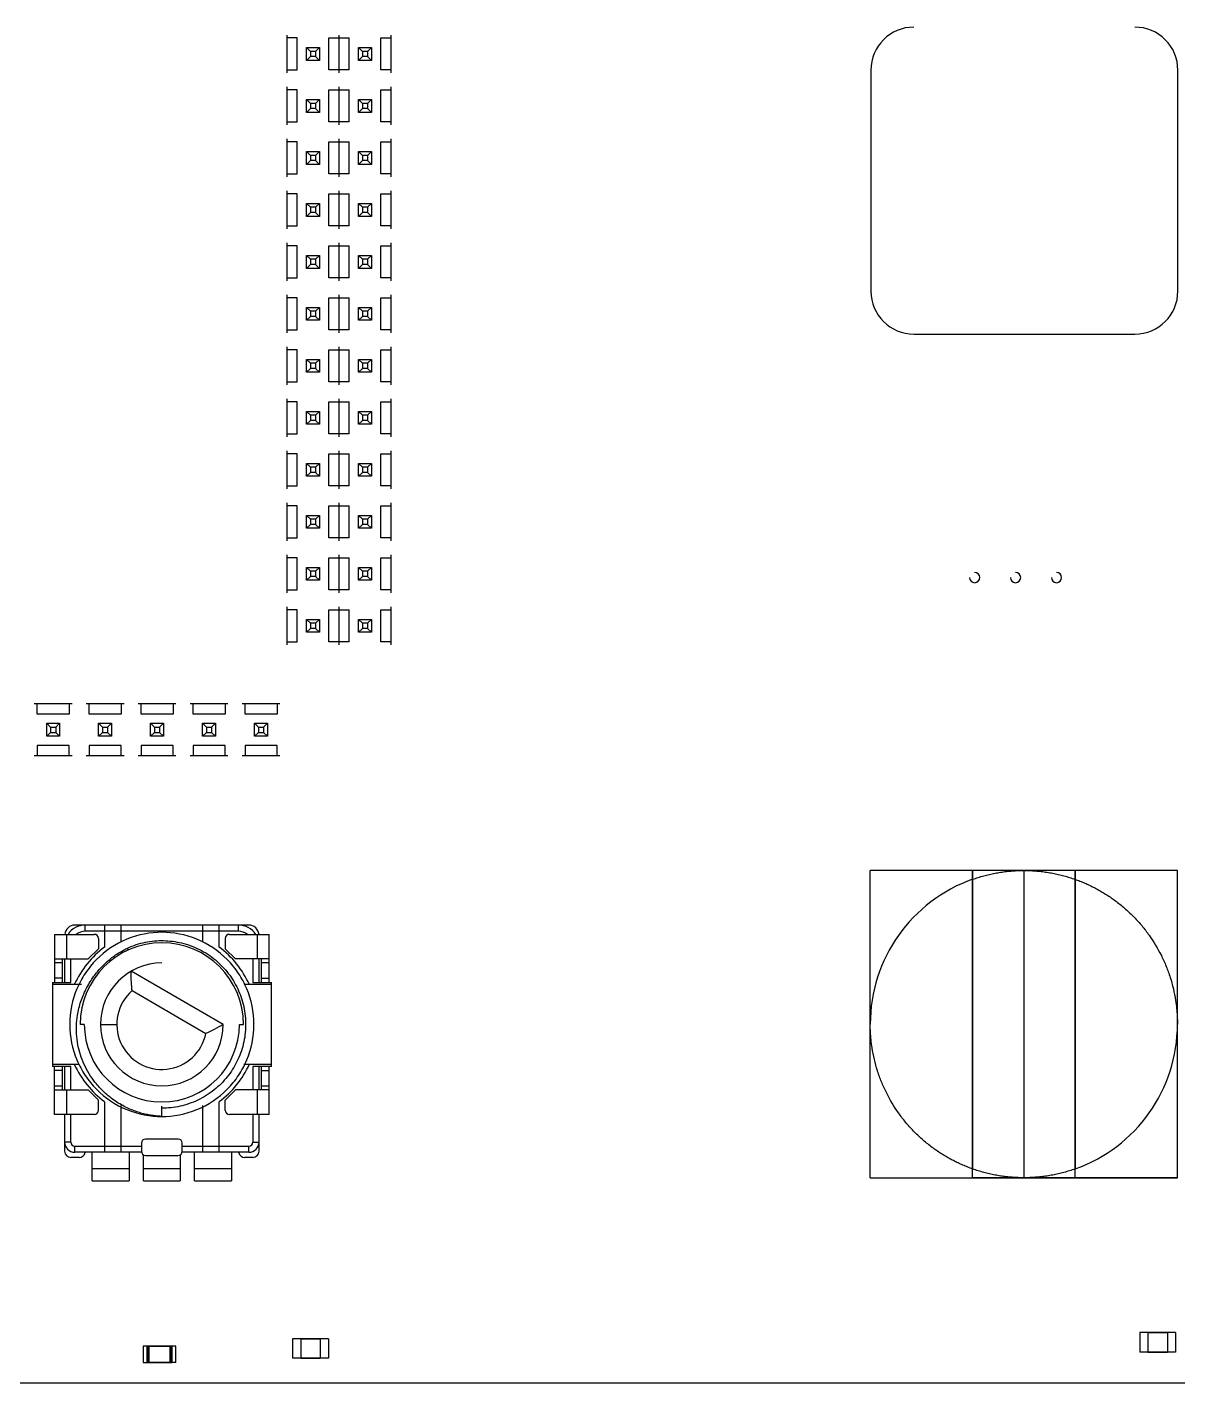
# Model space of a CAD drawing. Header units: millimetres. Extents: x -189 to 189, y -59 to 60.
# Drawn here: x -90.7 to -34.5, y -58.7 to 7.5 of the extents above; entities that cross this region are included whole.
import ezdxf

# ---------------------------------------------------------------- set-up
doc = ezdxf.new("R2010")
doc.units = ezdxf.units.MM

msp = doc.modelspace()

# ---------------------------------------------------------------- linework, layer by layer
at = {"color": 7, "linetype": 'Continuous', "lineweight": 25}
for p, q in [((-78.029, 5.268), (-78.029, 7.117)), ((-77.529, 6.974), (-78.029, 6.974)), ((-77.529, 5.411), (-77.529, 6.974)), ((-75.989, 6.974), (-74.989, 6.974)), ((-75.989, 5.411), (-75.989, 6.974)), ((-75.489, 5.268), (-75.489, 7.117)), ((-75.489, 5.268), (-75.489, 7.117)), ((-74.989, 5.411), (-74.989, 6.974)), ((-73.449, 6.974), (-72.949, 6.974)), ((-73.449, 5.411), (-73.449, 6.974)), ((-72.949, 5.268), (-72.949, 7.117)), ((-77.074, 5.877), (-77.074, 6.508)), ((-77.074, 6.507), (-76.884, 6.318)), ((-77.074, 6.507), (-76.444, 6.507)), ((-76.884, 6.068), (-77.074, 5.877)), ((-76.884, 6.318), (-76.884, 6.068)), ((-76.634, 6.318), (-76.884, 6.318)), ((-76.634, 6.068), (-76.884, 6.068)), ((-76.444, 6.507), (-76.634, 6.318)), ((-76.634, 6.318), (-76.634, 6.068)), ((-76.634, 6.068), (-76.444, 5.877)), ((-76.444, 6.508), (-76.444, 6.507)), ((-76.444, 6.507), (-76.444, 5.877)), ((-74.534, 5.877), (-74.534, 6.508)), ((-74.534, 6.507), (-74.344, 6.318)), ((-74.534, 6.507), (-73.904, 6.507)), ((-74.344, 6.068), (-74.534, 5.877)), ((-74.344, 6.318), (-74.344, 6.068)), ((-74.094, 6.318), (-74.344, 6.318)), ((-74.094, 6.068), (-74.344, 6.068)), ((-73.904, 6.507), (-74.094, 6.318)), ((-74.094, 6.318), (-74.094, 6.068)), ((-74.094, 6.068), (-73.904, 5.877)), ((-73.904, 6.508), (-73.904, 6.507)), ((-73.904, 6.507), (-73.904, 5.877)), ((-78.029, 5.411), (-77.529, 5.411)), ((-76.444, 5.877), (-77.074, 5.877)), ((-74.989, 5.411), (-75.989, 5.411)), ((-73.904, 5.877), (-74.534, 5.877)), ((-72.949, 5.411), (-73.449, 5.411)), ((-49.5, 5.402), (-49.5, -5.398)), ((-34.5, -5.398), (-34.5, 5.402)), ((-78.029, 2.728), (-78.029, 4.577)), ((-77.529, 4.434), (-78.029, 4.434)), ((-77.529, 2.871), (-77.529, 4.434)), ((-75.989, 4.434), (-74.989, 4.434)), ((-75.989, 2.871), (-75.989, 4.434)), ((-75.489, 2.728), (-75.489, 4.577)), ((-75.489, 2.728), (-75.489, 4.577)), ((-74.989, 2.871), (-74.989, 4.434)), ((-73.449, 4.434), (-72.949, 4.434)), ((-73.449, 2.871), (-73.449, 4.434)), ((-72.949, 2.728), (-72.949, 4.577)), ((-77.074, 3.337), (-77.074, 3.968)), ((-77.074, 3.967), (-76.884, 3.778)), ((-77.074, 3.967), (-76.444, 3.967)), ((-76.884, 3.528), (-77.074, 3.337)), ((-76.444, 3.337), (-77.074, 3.337)), ((-76.884, 3.778), (-76.884, 3.528)), ((-76.634, 3.778), (-76.884, 3.778)), ((-76.634, 3.528), (-76.884, 3.528)), ((-76.444, 3.967), (-76.634, 3.778)), ((-76.634, 3.778), (-76.634, 3.528)), ((-76.634, 3.528), (-76.444, 3.337)), ((-76.444, 3.968), (-76.444, 3.967)), ((-76.444, 3.967), (-76.444, 3.337)), ((-74.534, 3.337), (-74.534, 3.968)), ((-74.534, 3.967), (-74.344, 3.778)), ((-74.534, 3.967), (-73.904, 3.967)), ((-74.344, 3.528), (-74.534, 3.337)), ((-73.904, 3.337), (-74.534, 3.337)), ((-74.344, 3.778), (-74.344, 3.528)), ((-74.094, 3.778), (-74.344, 3.778)), ((-74.094, 3.528), (-74.344, 3.528)), ((-73.904, 3.967), (-74.094, 3.778)), ((-74.094, 3.778), (-74.094, 3.528)), ((-74.094, 3.528), (-73.904, 3.337)), ((-73.904, 3.968), (-73.904, 3.967)), ((-73.904, 3.967), (-73.904, 3.337)), ((-78.029, 2.871), (-77.529, 2.871)), ((-74.989, 2.871), (-75.989, 2.871)), ((-72.949, 2.871), (-73.449, 2.871)), ((-78.029, 0.188), (-78.029, 2.037)), ((-75.489, 0.188), (-75.489, 2.037)), ((-75.489, 0.188), (-75.489, 2.037)), ((-72.949, 0.188), (-72.949, 2.037)), ((-77.529, 1.894), (-78.029, 1.894)), ((-77.529, 0.331), (-77.529, 1.894)), ((-77.074, 0.797), (-77.074, 1.428)), ((-77.074, 1.427), (-76.884, 1.238)), ((-77.074, 1.427), (-76.444, 1.427)), ((-76.444, 1.427), (-76.634, 1.238)), ((-76.444, 1.428), (-76.444, 1.427)), ((-76.444, 1.427), (-76.444, 0.797)), ((-75.989, 1.894), (-74.989, 1.894)), ((-75.989, 0.331), (-75.989, 1.894)), ((-74.989, 0.331), (-74.989, 1.894)), ((-74.534, 0.797), (-74.534, 1.428)), ((-74.534, 1.427), (-74.344, 1.238)), ((-74.534, 1.427), (-73.904, 1.427)), ((-73.904, 1.427), (-74.094, 1.238)), ((-73.904, 1.428), (-73.904, 1.427)), ((-73.904, 1.427), (-73.904, 0.797)), ((-73.449, 1.894), (-72.949, 1.894)), ((-73.449, 0.331), (-73.449, 1.894)), ((-76.884, 0.988), (-77.074, 0.797)), ((-76.444, 0.797), (-77.074, 0.797)), ((-76.884, 1.238), (-76.884, 0.988)), ((-76.634, 1.238), (-76.884, 1.238)), ((-76.634, 0.988), (-76.884, 0.988)), ((-76.634, 1.238), (-76.634, 0.988)), ((-76.634, 0.988), (-76.444, 0.797)), ((-74.344, 0.988), (-74.534, 0.797)), ((-73.904, 0.797), (-74.534, 0.797)), ((-74.344, 1.238), (-74.344, 0.988)), ((-74.094, 1.238), (-74.344, 1.238)), ((-74.094, 0.988), (-74.344, 0.988)), ((-74.094, 1.238), (-74.094, 0.988)), ((-74.094, 0.988), (-73.904, 0.797)), ((-78.029, 0.331), (-77.529, 0.331)), ((-74.989, 0.331), (-75.989, 0.331)), ((-72.949, 0.331), (-73.449, 0.331)), ((-78.029, -2.352), (-78.029, -0.503)), ((-77.529, -0.646), (-78.029, -0.646)), ((-77.529, -2.209), (-77.529, -0.646)), ((-75.989, -0.646), (-74.989, -0.646)), ((-75.989, -2.209), (-75.989, -0.646)), ((-75.489, -2.352), (-75.489, -0.503)), ((-75.489, -2.352), (-75.489, -0.503)), ((-74.989, -2.209), (-74.989, -0.646)), ((-73.449, -0.646), (-72.949, -0.646)), ((-73.449, -2.209), (-73.449, -0.646)), ((-72.949, -2.352), (-72.949, -0.503)), ((-77.074, -1.743), (-77.074, -1.112)), ((-77.074, -1.113), (-76.884, -1.302)), ((-77.074, -1.113), (-76.444, -1.113)), ((-76.884, -1.302), (-76.884, -1.552)), ((-76.634, -1.302), (-76.884, -1.302)), ((-76.444, -1.113), (-76.634, -1.302)), ((-76.634, -1.302), (-76.634, -1.552)), ((-76.444, -1.112), (-76.444, -1.113)), ((-76.444, -1.113), (-76.444, -1.743)), ((-74.534, -1.743), (-74.534, -1.112)), ((-74.534, -1.113), (-74.344, -1.302)), ((-74.534, -1.113), (-73.904, -1.113)), ((-74.344, -1.302), (-74.344, -1.552)), ((-74.094, -1.302), (-74.344, -1.302)), ((-73.904, -1.113), (-74.094, -1.302)), ((-74.094, -1.302), (-74.094, -1.552)), ((-73.904, -1.112), (-73.904, -1.113)), ((-73.904, -1.113), (-73.904, -1.743)), ((-76.884, -1.552), (-77.074, -1.743)), ((-76.444, -1.743), (-77.074, -1.743)), ((-76.634, -1.552), (-76.884, -1.552)), ((-76.634, -1.552), (-76.444, -1.743)), ((-74.344, -1.552), (-74.534, -1.743)), ((-73.904, -1.743), (-74.534, -1.743)), ((-74.094, -1.552), (-74.344, -1.552)), ((-74.094, -1.552), (-73.904, -1.743)), ((-78.029, -2.209), (-77.529, -2.209)), ((-74.989, -2.209), (-75.989, -2.209)), ((-72.949, -2.209), (-73.449, -2.209)), ((-78.029, -4.892), (-78.029, -3.043)), ((-77.529, -3.186), (-78.029, -3.186)), ((-77.529, -4.749), (-77.529, -3.186)), ((-75.989, -3.186), (-74.989, -3.186)), ((-75.989, -4.749), (-75.989, -3.186)), ((-75.489, -4.892), (-75.489, -3.043)), ((-75.489, -4.892), (-75.489, -3.043)), ((-74.989, -4.749), (-74.989, -3.186)), ((-73.449, -3.186), (-72.949, -3.186)), ((-73.449, -4.749), (-73.449, -3.186)), ((-72.949, -4.892), (-72.949, -3.043)), ((-77.074, -4.283), (-77.074, -3.652)), ((-77.074, -3.653), (-76.884, -3.842)), ((-77.074, -3.653), (-76.444, -3.653)), ((-76.884, -3.842), (-76.884, -4.092)), ((-76.634, -3.842), (-76.884, -3.842)), ((-76.444, -3.653), (-76.634, -3.842)), ((-76.634, -3.842), (-76.634, -4.092)), ((-76.444, -3.652), (-76.444, -3.653)), ((-76.444, -3.653), (-76.444, -4.283)), ((-74.534, -4.283), (-74.534, -3.652)), ((-74.534, -3.653), (-74.344, -3.842)), ((-74.534, -3.653), (-73.904, -3.653)), ((-74.344, -3.842), (-74.344, -4.092)), ((-74.094, -3.842), (-74.344, -3.842)), ((-73.904, -3.653), (-74.094, -3.842)), ((-74.094, -3.842), (-74.094, -4.092)), ((-73.904, -3.652), (-73.904, -3.653)), ((-73.904, -3.653), (-73.904, -4.283)), ((-76.884, -4.092), (-77.074, -4.283)), ((-76.444, -4.283), (-77.074, -4.283)), ((-76.634, -4.092), (-76.884, -4.092)), ((-76.634, -4.092), (-76.444, -4.283)), ((-74.344, -4.092), (-74.534, -4.283)), ((-73.904, -4.283), (-74.534, -4.283)), ((-74.094, -4.092), (-74.344, -4.092)), ((-74.094, -4.092), (-73.904, -4.283)), ((-78.029, -4.749), (-77.529, -4.749)), ((-74.989, -4.749), (-75.989, -4.749)), ((-72.949, -4.749), (-73.449, -4.749)), ((-78.029, -7.432), (-78.029, -5.583)), ((-77.529, -5.726), (-78.029, -5.726)), ((-77.529, -7.289), (-77.529, -5.726)), ((-75.989, -5.726), (-74.989, -5.726)), ((-75.989, -7.289), (-75.989, -5.726)), ((-75.489, -7.432), (-75.489, -5.583)), ((-75.489, -7.432), (-75.489, -5.583)), ((-74.989, -7.289), (-74.989, -5.726)), ((-73.449, -5.726), (-72.949, -5.726)), ((-73.449, -7.289), (-73.449, -5.726)), ((-72.949, -7.432), (-72.949, -5.583)), ((-77.074, -6.823), (-77.074, -6.192)), ((-77.074, -6.193), (-76.884, -6.382)), ((-77.074, -6.193), (-76.444, -6.193)), ((-76.884, -6.382), (-76.884, -6.632)), ((-76.634, -6.382), (-76.884, -6.382)), ((-76.444, -6.193), (-76.634, -6.382)), ((-76.634, -6.382), (-76.634, -6.632)), ((-76.444, -6.192), (-76.444, -6.193)), ((-76.444, -6.193), (-76.444, -6.823)), ((-74.534, -6.823), (-74.534, -6.192)), ((-74.534, -6.193), (-74.344, -6.382)), ((-74.534, -6.193), (-73.904, -6.193)), ((-74.344, -6.382), (-74.344, -6.632)), ((-74.094, -6.382), (-74.344, -6.382)), ((-73.904, -6.193), (-74.094, -6.382)), ((-74.094, -6.382), (-74.094, -6.632)), ((-73.904, -6.192), (-73.904, -6.193)), ((-73.904, -6.193), (-73.904, -6.823)), ((-76.884, -6.632), (-77.074, -6.823)), ((-76.444, -6.823), (-77.074, -6.823)), ((-76.634, -6.632), (-76.884, -6.632)), ((-76.634, -6.632), (-76.444, -6.823)), ((-74.344, -6.632), (-74.534, -6.823)), ((-73.904, -6.823), (-74.534, -6.823)), ((-74.094, -6.632), (-74.344, -6.632)), ((-74.094, -6.632), (-73.904, -6.823)), ((-78.029, -7.289), (-77.529, -7.289)), ((-74.989, -7.289), (-75.989, -7.289)), ((-72.949, -7.289), (-73.449, -7.289)), ((-47.4, -7.498), (-36.6, -7.498)), ((-78.029, -9.972), (-78.029, -8.123)), ((-77.529, -8.266), (-78.029, -8.266)), ((-77.529, -9.829), (-77.529, -8.266)), ((-75.989, -8.266), (-74.989, -8.266)), ((-75.989, -9.829), (-75.989, -8.266)), ((-75.489, -9.972), (-75.489, -8.123)), ((-75.489, -9.972), (-75.489, -8.123)), ((-74.989, -9.829), (-74.989, -8.266)), ((-73.449, -8.266), (-72.949, -8.266)), ((-73.449, -9.829), (-73.449, -8.266)), ((-72.949, -9.972), (-72.949, -8.123)), ((-77.074, -9.363), (-77.074, -8.732)), ((-77.074, -8.733), (-76.884, -8.922)), ((-77.074, -8.733), (-76.444, -8.733)), ((-76.884, -9.172), (-77.074, -9.363)), ((-76.884, -8.922), (-76.884, -9.172)), ((-76.634, -8.922), (-76.884, -8.922)), ((-76.634, -9.172), (-76.884, -9.172)), ((-76.444, -8.733), (-76.634, -8.922)), ((-76.634, -8.922), (-76.634, -9.172)), ((-76.634, -9.172), (-76.444, -9.363)), ((-76.444, -8.732), (-76.444, -8.733)), ((-76.444, -8.733), (-76.444, -9.363)), ((-74.534, -9.363), (-74.534, -8.732)), ((-74.534, -8.733), (-74.344, -8.922)), ((-74.534, -8.733), (-73.904, -8.733)), ((-74.344, -9.172), (-74.534, -9.363)), ((-74.344, -8.922), (-74.344, -9.172)), ((-74.094, -8.922), (-74.344, -8.922)), ((-74.094, -9.172), (-74.344, -9.172)), ((-73.904, -8.733), (-74.094, -8.922)), ((-74.094, -8.922), (-74.094, -9.172)), ((-74.094, -9.172), (-73.904, -9.363)), ((-73.904, -8.732), (-73.904, -8.733)), ((-73.904, -8.733), (-73.904, -9.363)), ((-78.029, -9.829), (-77.529, -9.829)), ((-76.444, -9.363), (-77.074, -9.363)), ((-74.989, -9.829), (-75.989, -9.829)), ((-73.904, -9.363), (-74.534, -9.363)), ((-72.949, -9.829), (-73.449, -9.829)), ((-78.029, -12.512), (-78.029, -10.663)), ((-77.529, -10.806), (-78.029, -10.806)), ((-77.529, -12.369), (-77.529, -10.806)), ((-75.989, -10.806), (-74.989, -10.806)), ((-75.989, -12.369), (-75.989, -10.806)), ((-75.489, -12.512), (-75.489, -10.663)), ((-75.489, -12.512), (-75.489, -10.663)), ((-74.989, -12.369), (-74.989, -10.806)), ((-73.449, -10.806), (-72.949, -10.806)), ((-73.449, -12.369), (-73.449, -10.806)), ((-72.949, -12.512), (-72.949, -10.663)), ((-77.074, -11.903), (-77.074, -11.272)), ((-77.074, -11.273), (-76.884, -11.462)), ((-77.074, -11.273), (-76.444, -11.273)), ((-76.884, -11.712), (-77.074, -11.903)), ((-76.444, -11.903), (-77.074, -11.903)), ((-76.884, -11.462), (-76.884, -11.712)), ((-76.634, -11.462), (-76.884, -11.462)), ((-76.634, -11.712), (-76.884, -11.712)), ((-76.444, -11.273), (-76.634, -11.462)), ((-76.634, -11.462), (-76.634, -11.712)), ((-76.634, -11.712), (-76.444, -11.903)), ((-76.444, -11.272), (-76.444, -11.273)), ((-76.444, -11.273), (-76.444, -11.903)), ((-74.534, -11.903), (-74.534, -11.272)), ((-74.534, -11.273), (-74.344, -11.462)), ((-74.534, -11.273), (-73.904, -11.273)), ((-74.344, -11.712), (-74.534, -11.903)), ((-73.904, -11.903), (-74.534, -11.903)), ((-74.344, -11.462), (-74.344, -11.712)), ((-74.094, -11.462), (-74.344, -11.462)), ((-74.094, -11.712), (-74.344, -11.712)), ((-73.904, -11.273), (-74.094, -11.462)), ((-74.094, -11.462), (-74.094, -11.712)), ((-74.094, -11.712), (-73.904, -11.903)), ((-73.904, -11.272), (-73.904, -11.273)), ((-73.904, -11.273), (-73.904, -11.903)), ((-78.029, -12.369), (-77.529, -12.369)), ((-74.989, -12.369), (-75.989, -12.369)), ((-72.949, -12.369), (-73.449, -12.369)), ((-78.029, -15.052), (-78.029, -13.203)), ((-75.489, -15.052), (-75.489, -13.203)), ((-75.489, -15.052), (-75.489, -13.203)), ((-72.949, -15.052), (-72.949, -13.203)), ((-77.529, -13.346), (-78.029, -13.346)), ((-77.529, -14.909), (-77.529, -13.346)), ((-77.074, -14.443), (-77.074, -13.812)), ((-77.074, -13.813), (-76.884, -14.002)), ((-77.074, -13.813), (-76.444, -13.813)), ((-76.444, -13.813), (-76.634, -14.002)), ((-76.444, -13.812), (-76.444, -13.813)), ((-76.444, -13.813), (-76.444, -14.443)), ((-75.989, -13.346), (-74.989, -13.346)), ((-75.989, -14.909), (-75.989, -13.346)), ((-74.989, -14.909), (-74.989, -13.346)), ((-74.534, -14.443), (-74.534, -13.812)), ((-74.534, -13.813), (-74.344, -14.002)), ((-74.534, -13.813), (-73.904, -13.813)), ((-73.904, -13.813), (-74.094, -14.002)), ((-73.904, -13.812), (-73.904, -13.813)), ((-73.904, -13.813), (-73.904, -14.443)), ((-73.449, -13.346), (-72.949, -13.346)), ((-73.449, -14.909), (-73.449, -13.346)), ((-76.884, -14.252), (-77.074, -14.443)), ((-76.444, -14.443), (-77.074, -14.443)), ((-76.884, -14.002), (-76.884, -14.252)), ((-76.634, -14.002), (-76.884, -14.002)), ((-76.634, -14.252), (-76.884, -14.252)), ((-76.634, -14.002), (-76.634, -14.252)), ((-76.634, -14.252), (-76.444, -14.443)), ((-74.344, -14.252), (-74.534, -14.443)), ((-73.904, -14.443), (-74.534, -14.443)), ((-74.344, -14.002), (-74.344, -14.252)), ((-74.094, -14.002), (-74.344, -14.002)), ((-74.094, -14.252), (-74.344, -14.252)), ((-74.094, -14.002), (-74.094, -14.252)), ((-74.094, -14.252), (-73.904, -14.443)), ((-78.029, -14.909), (-77.529, -14.909)), ((-74.989, -14.909), (-75.989, -14.909)), ((-72.949, -14.909), (-73.449, -14.909)), ((-78.029, -17.592), (-78.029, -15.743)), ((-77.529, -15.886), (-78.029, -15.886)), ((-77.529, -17.449), (-77.529, -15.886)), ((-75.989, -15.886), (-74.989, -15.886)), ((-75.989, -17.449), (-75.989, -15.886)), ((-75.489, -17.592), (-75.489, -15.743)), ((-75.489, -17.592), (-75.489, -15.743)), ((-74.989, -17.449), (-74.989, -15.886)), ((-73.449, -15.886), (-72.949, -15.886)), ((-73.449, -17.449), (-73.449, -15.886)), ((-72.949, -17.592), (-72.949, -15.743)), ((-77.074, -16.983), (-77.074, -16.352)), ((-77.074, -16.353), (-76.884, -16.542)), ((-77.074, -16.353), (-76.444, -16.353)), ((-76.884, -16.542), (-76.884, -16.792)), ((-76.634, -16.542), (-76.884, -16.542)), ((-76.444, -16.353), (-76.634, -16.542)), ((-76.634, -16.542), (-76.634, -16.792)), ((-76.444, -16.352), (-76.444, -16.353)), ((-76.444, -16.353), (-76.444, -16.983)), ((-74.534, -16.983), (-74.534, -16.352)), ((-74.534, -16.353), (-74.344, -16.542)), ((-74.534, -16.353), (-73.904, -16.353)), ((-74.344, -16.542), (-74.344, -16.792)), ((-74.094, -16.542), (-74.344, -16.542)), ((-73.904, -16.353), (-74.094, -16.542)), ((-74.094, -16.542), (-74.094, -16.792)), ((-73.904, -16.352), (-73.904, -16.353)), ((-73.904, -16.353), (-73.904, -16.983)), ((-76.884, -16.792), (-77.074, -16.983)), ((-76.444, -16.983), (-77.074, -16.983)), ((-76.634, -16.792), (-76.884, -16.792)), ((-76.634, -16.792), (-76.444, -16.983)), ((-74.344, -16.792), (-74.534, -16.983)), ((-73.904, -16.983), (-74.534, -16.983)), ((-74.094, -16.792), (-74.344, -16.792)), ((-74.094, -16.792), (-73.904, -16.983)), ((-78.029, -17.449), (-77.529, -17.449)), ((-74.989, -17.449), (-75.989, -17.449)), ((-72.949, -17.449), (-73.449, -17.449)), ((-78.029, -20.132), (-78.029, -18.283)), ((-77.529, -18.426), (-78.029, -18.426)), ((-77.529, -19.989), (-77.529, -18.426)), ((-75.989, -18.426), (-74.989, -18.426)), ((-75.989, -19.989), (-75.989, -18.426)), ((-75.489, -20.132), (-75.489, -18.283)), ((-75.489, -20.132), (-75.489, -18.283)), ((-74.989, -19.989), (-74.989, -18.426)), ((-73.449, -18.426), (-72.949, -18.426)), ((-73.449, -19.989), (-73.449, -18.426)), ((-72.949, -20.132), (-72.949, -18.283)), ((-77.074, -19.523), (-77.074, -18.892)), ((-77.074, -18.893), (-76.884, -19.082)), ((-77.074, -18.893), (-76.444, -18.893)), ((-76.884, -19.082), (-76.884, -19.332)), ((-76.634, -19.082), (-76.884, -19.082)), ((-76.444, -18.893), (-76.634, -19.082)), ((-76.634, -19.082), (-76.634, -19.332)), ((-76.444, -18.892), (-76.444, -18.893)), ((-76.444, -18.893), (-76.444, -19.523)), ((-74.534, -19.523), (-74.534, -18.892)), ((-74.534, -18.893), (-74.344, -19.082)), ((-74.534, -18.893), (-73.904, -18.893)), ((-74.344, -19.082), (-74.344, -19.332)), ((-74.094, -19.082), (-74.344, -19.082)), ((-73.904, -18.893), (-74.094, -19.082)), ((-74.094, -19.082), (-74.094, -19.332)), ((-73.904, -18.892), (-73.904, -18.893)), ((-73.904, -18.893), (-73.904, -19.523)), ((-44.43, -19.142), (-44.43, -19.142)), ((-42.43, -19.142), (-42.43, -19.142)), ((-40.43, -19.142), (-40.43, -19.142)), ((-76.884, -19.332), (-77.074, -19.523)), ((-76.444, -19.523), (-77.074, -19.523)), ((-76.634, -19.332), (-76.884, -19.332)), ((-76.634, -19.332), (-76.444, -19.523)), ((-74.344, -19.332), (-74.534, -19.523)), ((-73.904, -19.523), (-74.534, -19.523)), ((-74.094, -19.332), (-74.344, -19.332)), ((-74.094, -19.332), (-73.904, -19.523)), ((-44.68, -19.392), (-44.68, -19.392)), ((-44.18, -19.392), (-44.18, -19.392)), ((-42.68, -19.392), (-42.68, -19.392)), ((-42.18, -19.392), (-42.18, -19.392)), ((-40.68, -19.392), (-40.68, -19.392)), ((-40.18, -19.392), (-40.18, -19.392)), ((-78.029, -19.989), (-77.529, -19.989)), ((-74.989, -19.989), (-75.989, -19.989)), ((-72.949, -19.989), (-73.449, -19.989)), ((-78.029, -22.672), (-78.029, -20.823)), ((-77.529, -20.966), (-78.029, -20.966)), ((-77.529, -22.529), (-77.529, -20.966)), ((-75.989, -20.966), (-74.989, -20.966)), ((-75.989, -22.529), (-75.989, -20.966)), ((-75.489, -22.672), (-75.489, -20.823)), ((-75.489, -22.672), (-75.489, -20.823)), ((-74.989, -22.529), (-74.989, -20.966)), ((-73.449, -20.966), (-72.949, -20.966)), ((-73.449, -22.529), (-73.449, -20.966)), ((-72.949, -22.672), (-72.949, -20.823)), ((-77.074, -22.063), (-77.074, -21.432)), ((-77.074, -21.433), (-76.884, -21.622)), ((-77.074, -21.433), (-76.444, -21.433)), ((-76.884, -21.622), (-76.884, -21.872)), ((-76.634, -21.622), (-76.884, -21.622)), ((-76.444, -21.433), (-76.634, -21.622)), ((-76.634, -21.622), (-76.634, -21.872)), ((-76.444, -21.432), (-76.444, -21.433)), ((-76.444, -21.433), (-76.444, -22.063)), ((-74.534, -22.063), (-74.534, -21.432)), ((-74.534, -21.433), (-74.344, -21.622)), ((-74.534, -21.433), (-73.904, -21.433)), ((-74.344, -21.622), (-74.344, -21.872)), ((-74.094, -21.622), (-74.344, -21.622)), ((-73.904, -21.433), (-74.094, -21.622)), ((-74.094, -21.622), (-74.094, -21.872)), ((-73.904, -21.432), (-73.904, -21.433)), ((-73.904, -21.433), (-73.904, -22.063)), ((-76.884, -21.872), (-77.074, -22.063)), ((-76.444, -22.063), (-77.074, -22.063)), ((-76.634, -21.872), (-76.884, -21.872)), ((-76.634, -21.872), (-76.444, -22.063)), ((-74.344, -21.872), (-74.534, -22.063)), ((-73.904, -22.063), (-74.534, -22.063)), ((-74.094, -21.872), (-74.344, -21.872)), ((-74.094, -21.872), (-73.904, -22.063)), ((-78.029, -22.529), (-77.529, -22.529)), ((-74.989, -22.529), (-75.989, -22.529)), ((-72.949, -22.529), (-73.449, -22.529)), ((-88.535, -25.557), (-90.384, -25.557)), ((-90.241, -26.057), (-90.241, -25.557)), ((-88.678, -25.557), (-88.678, -26.057)), ((-85.995, -25.557), (-87.844, -25.557)), ((-87.701, -26.057), (-87.701, -25.557)), ((-86.138, -25.557), (-86.138, -26.057)), ((-83.455, -25.557), (-85.304, -25.557)), ((-85.161, -26.057), (-85.161, -25.557)), ((-83.598, -25.557), (-83.598, -26.057)), ((-80.915, -25.557), (-82.764, -25.557)), ((-82.621, -26.057), (-82.621, -25.557)), ((-81.058, -25.557), (-81.058, -26.057)), ((-78.375, -25.557), (-80.224, -25.557)), ((-80.081, -26.057), (-80.081, -25.557)), ((-78.518, -25.557), (-78.518, -26.057)), ((-88.678, -26.057), (-90.241, -26.057)), ((-86.138, -26.057), (-87.701, -26.057)), ((-83.598, -26.057), (-85.161, -26.057)), ((-81.058, -26.057), (-82.621, -26.057)), ((-78.518, -26.057), (-80.081, -26.057)), ((-89.774, -26.512), (-89.584, -26.702)), ((-89.774, -26.512), (-89.144, -26.512)), ((-89.774, -27.142), (-89.774, -26.512)), ((-89.774, -26.512), (-89.774, -26.512)), ((-89.774, -27.142), (-89.584, -26.952)), ((-89.144, -27.142), (-89.774, -27.142)), ((-89.584, -26.702), (-89.584, -26.952)), ((-89.584, -26.702), (-89.334, -26.702)), ((-89.584, -26.952), (-89.334, -26.952)), ((-89.334, -26.702), (-89.144, -26.512)), ((-89.334, -26.702), (-89.334, -26.952)), ((-89.334, -26.952), (-89.144, -27.142)), ((-89.144, -26.512), (-89.144, -27.142)), ((-87.234, -26.512), (-87.044, -26.702)), ((-87.234, -26.512), (-86.604, -26.512)), ((-87.234, -27.142), (-87.234, -26.512)), ((-87.234, -26.512), (-87.234, -26.512)), ((-87.234, -27.142), (-87.044, -26.952)), ((-86.604, -27.142), (-87.234, -27.142)), ((-87.044, -26.702), (-87.044, -26.952)), ((-87.044, -26.702), (-86.794, -26.702)), ((-87.044, -26.952), (-86.794, -26.952)), ((-86.794, -26.702), (-86.604, -26.512)), ((-86.794, -26.702), (-86.794, -26.952)), ((-86.794, -26.952), (-86.604, -27.142)), ((-86.604, -26.512), (-86.604, -27.142)), ((-84.694, -26.512), (-84.504, -26.702)), ((-84.694, -26.512), (-84.064, -26.512)), ((-84.694, -27.142), (-84.694, -26.512)), ((-84.694, -26.512), (-84.694, -26.512)), ((-84.694, -27.142), (-84.504, -26.952)), ((-84.064, -27.142), (-84.694, -27.142)), ((-84.504, -26.702), (-84.504, -26.952)), ((-84.504, -26.702), (-84.254, -26.702)), ((-84.504, -26.952), (-84.254, -26.952)), ((-84.254, -26.702), (-84.064, -26.512)), ((-84.254, -26.702), (-84.254, -26.952)), ((-84.254, -26.952), (-84.064, -27.142)), ((-84.064, -26.512), (-84.064, -27.142)), ((-82.154, -26.512), (-81.964, -26.702)), ((-82.154, -26.512), (-81.524, -26.512)), ((-82.154, -27.142), (-82.154, -26.512)), ((-82.154, -26.512), (-82.154, -26.512)), ((-82.154, -27.142), (-81.964, -26.952)), ((-81.524, -27.142), (-82.154, -27.142)), ((-81.964, -26.702), (-81.964, -26.952)), ((-81.964, -26.702), (-81.714, -26.702)), ((-81.964, -26.952), (-81.714, -26.952)), ((-81.714, -26.702), (-81.524, -26.512)), ((-81.714, -26.702), (-81.714, -26.952)), ((-81.714, -26.952), (-81.524, -27.142)), ((-81.524, -26.512), (-81.524, -27.142)), ((-79.614, -26.512), (-79.424, -26.702)), ((-79.614, -26.512), (-78.984, -26.512)), ((-79.614, -27.142), (-79.614, -26.512)), ((-79.614, -26.512), (-79.614, -26.512)), ((-79.614, -27.142), (-79.424, -26.952)), ((-78.984, -27.142), (-79.614, -27.142)), ((-79.424, -26.702), (-79.424, -26.952)), ((-79.424, -26.702), (-79.174, -26.702)), ((-79.424, -26.952), (-79.174, -26.952)), ((-79.174, -26.702), (-78.984, -26.512)), ((-79.174, -26.702), (-79.174, -26.952)), ((-79.174, -26.952), (-78.984, -27.142)), ((-78.984, -26.512), (-78.984, -27.142)), ((-88.678, -27.597), (-90.241, -27.597)), ((-90.241, -27.597), (-90.241, -28.097)), ((-88.678, -28.097), (-88.678, -27.597)), ((-86.138, -27.597), (-87.701, -27.597)), ((-87.701, -27.597), (-87.701, -28.097)), ((-86.138, -28.097), (-86.138, -27.597)), ((-83.598, -27.597), (-85.161, -27.597)), ((-85.161, -27.597), (-85.161, -28.097)), ((-83.598, -28.097), (-83.598, -27.597)), ((-81.058, -27.597), (-82.621, -27.597)), ((-82.621, -27.597), (-82.621, -28.097)), ((-81.058, -28.097), (-81.058, -27.597)), ((-78.518, -27.597), (-80.081, -27.597)), ((-80.081, -27.597), (-80.081, -28.097)), ((-78.518, -28.097), (-78.518, -27.597)), ((-88.535, -28.097), (-90.384, -28.097)), ((-85.995, -28.097), (-87.844, -28.097)), ((-83.455, -28.097), (-85.304, -28.097)), ((-80.915, -28.097), (-82.764, -28.097)), ((-78.375, -28.097), (-80.224, -28.097)), ((-43.278, -33.702), (-49.533, -33.702)), ((-49.533, -48.713), (-49.533, -33.702)), ((-44.529, -34.131), (-44.529, -33.702)), ((-34.521, -33.702), (-40.776, -33.702)), ((-39.525, -33.702), (-39.525, -34.131)), ((-34.521, -48.713), (-34.521, -33.702)), ((-79.896, -36.371), (-88.396, -36.371)), ((-87.896, -36.671), (-87.896, -36.371)), ((-86.946, -36.371), (-86.946, -37.447)), ((-86.146, -36.371), (-86.146, -37.19)), ((-82.146, -37.19), (-82.146, -36.371)), ((-81.346, -37.447), (-81.346, -36.371)), ((-80.396, -36.671), (-80.396, -36.371)), ((-89.396, -36.821), (-87.446, -36.821)), ((-89.396, -36.821), (-89.396, -39.171)), ((-88.796, -38.021), (-88.796, -36.821)), ((-80.396, -36.671), (-87.896, -36.671)), ((-87.246, -37.021), (-87.246, -37.521)), ((-81.046, -37.021), (-81.046, -37.521)), ((-80.846, -36.821), (-78.896, -36.821)), ((-79.496, -36.821), (-79.496, -38.021)), ((-78.896, -39.171), (-78.896, -36.821)), ((-87.246, -37.521), (-87.746, -38.021)), ((-85.785, -37.584), (-85.828, -37.489)), ((-80.546, -38.021), (-81.046, -37.521)), ((-89.396, -38.021), (-87.746, -38.021)), ((-88.996, -38.221), (-89.396, -38.221)), ((-88.996, -39.166), (-88.996, -38.021)), ((-88.896, -38.021), (-88.896, -39.171)), ((-88.596, -39.171), (-88.596, -38.021)), ((-78.896, -38.021), (-80.546, -38.021)), ((-79.696, -38.021), (-79.696, -39.171)), ((-79.396, -39.171), (-79.396, -38.021)), ((-79.296, -38.021), (-79.296, -39.166)), ((-78.896, -38.221), (-79.296, -38.221)), ((-88.996, -38.966), (-89.396, -38.966)), ((-81.146, -41.221), (-85.646, -38.623)), ((-79.296, -38.966), (-78.896, -38.966)), ((-89.496, -39.171), (-89.496, -43.271)), ((-89.496, -39.171), (-88.596, -39.171)), ((-88.073, -39.271), (-89.496, -39.271)), ((-89.396, -39.166), (-88.996, -39.166)), ((-85.602, -39.572), (-81.989, -41.658)), ((-78.796, -39.271), (-80.111, -39.271)), ((-79.696, -39.171), (-78.796, -39.171)), ((-79.296, -39.166), (-78.896, -39.166)), ((-78.796, -43.271), (-78.796, -39.171)), ((-87.936, -41.221), (-88.136, -41.221)), ((-87.146, -41.221), (-86.346, -41.221)), ((-80.356, -41.221), (-80.156, -41.221)), ((-89.496, -43.171), (-88.195, -43.171)), ((-88.596, -43.271), (-89.496, -43.271)), ((-89.396, -45.621), (-89.396, -43.271)), ((-88.996, -43.276), (-89.396, -43.276)), ((-88.996, -43.476), (-89.396, -43.476)), ((-88.996, -44.421), (-88.996, -43.276)), ((-88.896, -43.271), (-88.896, -44.421)), ((-88.596, -44.421), (-88.596, -43.271)), ((-80.136, -43.171), (-78.796, -43.171)), ((-78.796, -43.271), (-79.696, -43.271)), ((-79.696, -43.271), (-79.696, -44.421)), ((-79.396, -44.421), (-79.396, -43.271)), ((-78.896, -43.276), (-79.296, -43.276)), ((-79.296, -43.276), (-79.296, -44.421)), ((-79.296, -43.476), (-78.896, -43.476)), ((-78.896, -45.621), (-78.896, -43.271)), ((-89.396, -44.221), (-88.996, -44.221)), ((-79.296, -44.221), (-78.896, -44.221)), ((-89.396, -44.421), (-87.746, -44.421)), ((-88.796, -45.621), (-88.796, -44.421)), ((-87.746, -44.421), (-87.246, -44.921)), ((-87.246, -45.421), (-87.246, -44.921)), ((-86.946, -44.996), (-86.946, -47.471)), ((-81.346, -47.471), (-81.346, -44.996)), ((-81.046, -44.921), (-80.546, -44.421)), ((-81.046, -45.421), (-81.046, -44.921)), ((-78.896, -44.421), (-80.546, -44.421)), ((-79.496, -44.421), (-79.496, -45.621)), ((-87.446, -45.621), (-89.396, -45.621)), ((-88.896, -45.621), (-88.896, -47.421)), ((-88.596, -46.971), (-88.596, -45.621)), ((-86.146, -45.19), (-86.146, -47.471)), ((-84.146, -45.721), (-84.146, -45.211)), ((-82.146, -47.471), (-82.146, -45.19)), ((-78.896, -45.621), (-80.846, -45.621)), ((-79.696, -45.621), (-79.696, -46.971)), ((-79.396, -47.421), (-79.396, -45.621)), ((-88.596, -46.971), (-88.896, -46.971)), ((-85.146, -47.021), (-85.146, -47.421)), ((-83.346, -46.821), (-84.946, -46.821)), ((-83.146, -47.421), (-83.146, -47.021)), ((-79.696, -46.971), (-79.396, -46.971)), ((-88.396, -47.171), (-85.146, -47.171)), ((-88.396, -47.471), (-88.396, -47.171)), ((-85.139, -47.471), (-88.396, -47.471)), ((-87.546, -48.871), (-87.546, -47.471)), ((-85.746, -47.471), (-85.746, -48.871)), ((-85.046, -48.871), (-85.046, -47.595)), ((-84.946, -47.621), (-83.346, -47.621)), ((-83.246, -47.595), (-83.246, -48.871)), ((-79.896, -47.471), (-83.152, -47.471)), ((-83.146, -47.171), (-79.896, -47.171)), ((-82.546, -48.871), (-82.546, -47.471)), ((-80.746, -47.471), (-80.746, -48.871)), ((-79.896, -47.471), (-79.896, -47.171)), ((-88.191, -47.721), (-88.596, -47.721)), ((-85.746, -48.271), (-87.546, -48.271)), ((-83.246, -48.271), (-85.046, -48.271)), ((-80.746, -48.271), (-82.546, -48.271)), ((-79.696, -47.721), (-80.1, -47.721)), ((-44.529, -48.713), (-44.529, -48.284)), ((-39.525, -48.713), (-39.525, -48.284)), ((-87.546, -48.871), (-85.746, -48.871)), ((-85.046, -48.871), (-83.246, -48.871)), ((-82.546, -48.871), (-80.746, -48.871)), ((-49.533, -48.713), (-44.529, -48.713)), ((-39.525, -48.713), (-44.529, -48.713)), ((-34.521, -48.713), (-39.525, -48.713)), ((-36.362, -56.278), (-36.362, -57.228)), ((-35.962, -56.278), (-36.362, -56.278)), ((-35.962, -56.278), (-35.962, -57.228)), ((-35.962, -56.279), (-35.012, -56.279)), ((-35.012, -56.28), (-35.962, -56.28)), ((-35.012, -56.278), (-35.012, -57.228)), ((-34.612, -56.278), (-35.012, -56.278)), ((-34.612, -56.278), (-34.612, -57.228)), ((-84.766, -56.943), (-85.066, -56.943)), ((-85.066, -56.943), (-85.066, -57.743)), ((-84.866, -57.743), (-84.866, -56.943)), ((-83.666, -56.944), (-84.866, -56.944)), ((-84.865, -56.945), (-83.667, -56.945)), ((-84.865, -57.741), (-84.865, -56.945)), ((-84.82, -56.945), (-84.82, -57.741)), ((-84.77, -57.741), (-84.77, -56.945)), ((-84.766, -56.944), (-84.766, -56.943)), ((-83.466, -56.943), (-83.766, -56.943)), ((-83.766, -56.943), (-83.766, -56.944)), ((-83.761, -56.945), (-83.761, -57.741)), ((-83.711, -57.741), (-83.711, -56.945)), ((-83.667, -56.945), (-83.667, -57.741)), ((-83.666, -56.943), (-83.666, -57.743)), ((-83.466, -57.743), (-83.466, -56.943)), ((-77.761, -56.578), (-77.761, -57.528)), ((-77.361, -56.578), (-77.761, -56.578)), ((-77.361, -56.578), (-77.361, -57.528)), ((-77.361, -56.579), (-76.411, -56.579)), ((-76.411, -56.58), (-77.361, -56.58)), ((-76.411, -56.578), (-76.411, -57.528)), ((-76.011, -56.578), (-76.411, -56.578)), ((-76.011, -56.578), (-76.011, -57.528)), ((-77.361, -57.528), (-77.761, -57.528)), ((-76.411, -57.527), (-77.361, -57.527)), ((-77.361, -57.527), (-76.411, -57.527)), ((-76.011, -57.528), (-76.411, -57.528)), ((-35.962, -57.228), (-36.362, -57.228)), ((-35.012, -57.227), (-35.962, -57.227)), ((-35.962, -57.227), (-35.012, -57.227)), ((-34.612, -57.228), (-35.012, -57.228)), ((-85.066, -57.743), (-84.766, -57.743)), ((-84.866, -57.742), (-83.666, -57.742)), ((-83.667, -57.741), (-84.865, -57.741)), ((-84.766, -57.743), (-84.766, -57.742)), ((-83.766, -57.743), (-83.766, -57.742)), ((-83.466, -57.743), (-83.766, -57.743)), ((-175.912, -58.735), (175.912, -58.735))]:
    msp.add_line(p, q, dxfattribs=at)
for centre, radius, start, end in [((-47.4, 5.402), 2.1, 90, 180), ((-36.6, 5.402), 2.1, 0, 90), ((-47.4, -5.398), 2.1, 180, 270), ((-36.6, -5.398), 2.1, 270, 0), ((-44.43, -19.392), 0.25, 179.99999, 89.99999), ((-42.43, -19.392), 0.25, 179.99999, 89.99999), ((-40.43, -19.392), 0.25, 179.99999, 89.99999), ((-42.027, -41.208), 7.506, 109.47123, 180.00001), ((-88.396, -36.871), 0.5, 90, 174.26083), ((-87.896, -37.371), 1, 90, 146.63299), ((-80.396, -37.371), 1, 33.36701, 90), ((-79.896, -36.871), 0.5, 5.73917, 90), ((-87.896, -37.371), 0.7, 90, 128.21321), ((-87.446, -37.021), 0.2, 360, 90), ((-80.846, -37.021), 0.2, 90, 180), ((-80.396, -37.371), 0.7, 51.78679, 90), ((-84.146, -41.221), 4.7, 126.56574, 155.48738), ((-84.146, -41.221), 3.99, 0, 180), ((-84.146, -41.221), 4.7, 24.51262, 53.43426), ((-84.146, -41.221), 3, 90, 0), ((-84.146, -41.221), 2.2, 131.447, 348.553), ((-84.146, -41.221), 3.79, 180, 0), ((-42.027, -41.208), 7.506, 289.47123, 0.00001), ((-84.146, -41.221), 4.7, 204.51262, 233.43426), ((-84.146, -41.221), 4.7, 306.56574, 335.48738), ((-87.446, -45.421), 0.2, 270, 0), ((-80.846, -45.421), 0.2, 180, 270), ((-88.396, -46.971), 0.5, 180, 270), ((-88.396, -46.971), 0.2, 180, 270), ((-84.946, -47.021), 0.2, 90, 180), ((-83.346, -47.021), 0.2, 360, 90), ((-79.896, -46.971), 0.2, 270, 360), ((-79.896, -46.971), 0.5, 270, 0), ((-88.596, -47.421), 0.3, 180, 270), ((-88.191, -47.421), 0.3, 270, 350.40593), ((-84.946, -47.421), 0.2, 180, 270), ((-83.346, -47.421), 0.2, 270, 0), ((-80.1, -47.421), 0.3, 189.59407, 270), ((-79.696, -47.421), 0.3, 270, 0)]:
    msp.add_arc(centre, radius, start, end, dxfattribs=at)
for points, knots in [([(-44.529, -33.702), (-44.74, -33.702), (-45.162, -33.702), (-45.793, -33.702), (-46.423, -33.702), (-47.05, -33.702), (-47.674, -33.702), (-48.297, -33.702), (-48.916, -33.702), (-49.327, -33.702), (-49.533, -33.702)], [0, 0, 0, 0, 0.1259576, 0.2516644, 0.3771089, 0.5022795, 0.627165, 0.7517542, 0.8760362, 1, 1, 1, 1]), ([(-42.027, -33.702), (-42.236, -33.702), (-42.653, -33.702), (-43.279, -33.702), (-43.904, -33.702), (-44.321, -33.702), (-44.529, -33.702)], [0, 0, 0, 0, 0.2502, 0.500282, 0.750223, 1, 1, 1, 1]), ([(-44.529, -34.131), (-44.439, -34.1), (-44.26, -34.039), (-43.987, -33.96), (-43.713, -33.891), (-43.436, -33.833), (-43.158, -33.785), (-42.878, -33.748), (-42.596, -33.721), (-42.312, -33.705), (-42.122, -33.703), (-42.027, -33.702)], [0, 0, 0, 0, 0.111716, 0.222925, 0.333777, 0.444426, 0.555025, 0.665728, 0.77669, 0.888064, 1, 1, 1, 1]), ([(-42.027, -33.702), (-41.932, -33.703), (-41.742, -33.705), (-41.458, -33.721), (-41.176, -33.748), (-40.896, -33.785), (-40.618, -33.833), (-40.341, -33.891), (-40.067, -33.96), (-39.794, -34.039), (-39.615, -34.1), (-39.525, -34.131)], [0, 0, 0, 0, 0.111936, 0.22331, 0.334272, 0.444975, 0.555574, 0.666223, 0.777075, 0.888284, 1, 1, 1, 1]), ([(-39.525, -33.702), (-39.733, -33.702), (-40.15, -33.702), (-40.775, -33.702), (-41.401, -33.702), (-41.818, -33.702), (-42.027, -33.702)], [0, 0, 0, 0, 0.249777, 0.499718, 0.7498, 1, 1, 1, 1]), ([(-34.521, -33.702), (-34.727, -33.702), (-35.138, -33.702), (-35.757, -33.702), (-36.38, -33.702), (-37.004, -33.702), (-37.631, -33.702), (-38.261, -33.702), (-38.892, -33.702), (-39.314, -33.702), (-39.525, -33.702)], [0, 0, 0, 0, 0.123964, 0.248246, 0.372835, 0.49772, 0.622891, 0.748336, 0.874042, 1, 1, 1, 1]), ([(-44.529, -48.284), (-44.529, -48.12), (-44.529, -47.791), (-44.529, -47.295), (-44.529, -46.798), (-44.529, -46.299), (-44.529, -45.799), (-44.529, -45.297), (-44.529, -44.358), (-44.529, -42.997), (-44.529, -41.21), (-44.529, -39.421), (-44.529, -37.933), (-44.529, -36.742), (-44.529, -35.866), (-44.529, -34.994), (-44.529, -34.419), (-44.529, -34.131)], [0, 0, 0, 0, 0.0359786, 0.0718404, 0.1076008, 0.1432755, 0.1788803, 0.2144308, 0.2499431, 0.3777095, 0.4998299, 0.6220268, 0.749954, 0.8121358, 0.874481, 0.9370744, 1, 1, 1, 1]), ([(-44.529, -34.131), (-44.529, -34.296), (-44.529, -34.624), (-44.529, -35.12), (-44.529, -35.617), (-44.529, -36.116), (-44.529, -36.616), (-44.529, -37.118), (-44.529, -38.058), (-44.529, -39.418), (-44.529, -41.205), (-44.529, -42.994), (-44.529, -44.482), (-44.529, -45.673), (-44.529, -46.549), (-44.529, -47.421), (-44.529, -47.996), (-44.529, -48.284)], [0, 0, 0, 0, 0.035979, 0.07184, 0.107601, 0.143276, 0.17888, 0.214431, 0.249943, 0.37771, 0.49983, 0.622027, 0.749954, 0.812136, 0.874481, 0.937074, 1, 1, 1, 1]), ([(-39.525, -34.131), (-39.444, -34.161), (-39.283, -34.219), (-39.046, -34.318), (-38.812, -34.423), (-38.583, -34.537), (-38.358, -34.658), (-38.137, -34.786), (-37.921, -34.923), (-37.709, -35.067), (-37.415, -35.281), (-37.05, -35.58), (-36.632, -35.979), (-36.247, -36.408), (-35.778, -37.018), (-35.382, -37.681), (-35.065, -38.382), (-34.869, -38.925), (-34.715, -39.482), (-34.616, -39.988), (-34.558, -40.436), (-34.527, -40.821), (-34.523, -41.079), (-34.521, -41.208)], [0, 0, 0, 0, 0.027929, 0.055738, 0.083457, 0.111117, 0.138751, 0.166388, 0.194062, 0.221803, 0.249643, 0.312279, 0.374857, 0.43712, 0.49933, 0.624593, 0.686814, 0.749003, 0.811745, 0.87447, 0.916334, 0.958139, 1, 1, 1, 1]), ([(-39.525, -48.284), (-39.525, -48.12), (-39.525, -47.791), (-39.525, -47.295), (-39.525, -46.798), (-39.525, -46.299), (-39.525, -45.799), (-39.525, -45.297), (-39.525, -44.358), (-39.525, -42.997), (-39.525, -41.21), (-39.525, -39.421), (-39.525, -37.933), (-39.525, -36.742), (-39.525, -35.866), (-39.525, -34.994), (-39.525, -34.419), (-39.525, -34.131)], [0, 0, 0, 0, 0.035979, 0.07184, 0.107601, 0.143276, 0.17888, 0.214431, 0.249943, 0.37771, 0.49983, 0.622027, 0.749954, 0.812136, 0.874481, 0.937074, 1, 1, 1, 1]), ([(-39.525, -34.131), (-39.525, -34.296), (-39.525, -34.624), (-39.525, -35.12), (-39.525, -35.618), (-39.525, -36.117), (-39.525, -36.618), (-39.525, -37.12), (-39.525, -38.06), (-39.525, -39.421), (-39.525, -41.209), (-39.525, -42.997), (-39.525, -44.484), (-39.525, -45.675), (-39.525, -46.55), (-39.525, -47.422), (-39.525, -47.996), (-39.525, -48.284)], [0, 0, 0, 0, 0.035995, 0.071873, 0.10765, 0.14334, 0.178961, 0.214527, 0.250055, 0.377945, 0.500179, 0.622262, 0.750066, 0.812221, 0.874538, 0.937103, 1, 1, 1, 1]), ([(-79.646, -41.221), (-79.646, -40.619), (-79.771, -40.018), (-80.051, -39.349), (-80.113, -39.22), (-80.247, -38.97), (-80.319, -38.85), (-80.556, -38.493), (-80.741, -38.264), (-81.366, -37.633), (-81.88, -37.287), (-82.991, -36.831), (-83.583, -36.721), (-84.708, -36.721), (-85.301, -36.831), (-86.411, -37.287), (-86.925, -37.633), (-87.551, -38.264), (-87.735, -38.493), (-87.972, -38.85), (-88.044, -38.97), (-88.178, -39.22), (-88.24, -39.349), (-88.52, -40.018), (-88.646, -40.619), (-88.646, -41.221)], [0, 0, 0, 0, 0.125, 0.125, 0.15625, 0.15625, 0.1875, 0.1875, 0.25, 0.25, 0.375, 0.375, 0.5, 0.5, 0.625, 0.625, 0.75, 0.75, 0.8125, 0.8125, 0.84375, 0.84375, 0.875, 0.875, 1, 1, 1, 1]), ([(-87.978, -39.781), (-87.952, -39.722), (-87.889, -39.58), (-87.768, -39.34), (-87.624, -39.095), (-87.41, -38.782), (-87.163, -38.482), (-86.877, -38.202), (-86.563, -37.937), (-86.221, -37.699), (-85.938, -37.548), (-85.828, -37.489)], [0, 0, 0, 0, 0.061016, 0.145066, 0.251233, 0.325596, 0.499657, 0.612852, 0.699935, 0.883161, 1, 1, 1, 1]), ([(-85.828, -37.489), (-85.545, -37.361), (-85.249, -37.267), (-84.803, -37.178), (-84.654, -37.156), (-84.358, -37.13), (-84.212, -37.125), (-83.774, -37.134), (-83.475, -37.171), (-82.882, -37.316), (-82.589, -37.422), (-82.032, -37.701), (-81.769, -37.873), (-81.294, -38.268), (-81.081, -38.491), (-80.807, -38.847), (-80.723, -38.97), (-80.572, -39.22), (-80.503, -39.348), (-80.314, -39.751), (-80.214, -40.04), (-80.081, -40.641), (-80.049, -40.953), (-80.055, -41.575), (-80.094, -41.886), (-80.239, -42.483), (-80.344, -42.769), (-80.54, -43.166), (-80.611, -43.292), (-80.768, -43.54), (-80.855, -43.661), (-81.137, -44.014), (-81.355, -44.233), (-81.839, -44.618), (-82.106, -44.785), (-82.667, -45.052), (-82.962, -45.152), (-83.556, -45.284), (-83.855, -45.315), (-84.146, -45.315)], [0, 0, 0, 0, 0.0625, 0.0625, 0.09375, 0.09375, 0.125, 0.125, 0.1875, 0.1875, 0.25, 0.25, 0.3125, 0.3125, 0.375, 0.375, 0.40625, 0.40625, 0.4375, 0.4375, 0.5, 0.5, 0.5625, 0.5625, 0.625, 0.625, 0.6875, 0.6875, 0.71875, 0.71875, 0.75, 0.75, 0.8125, 0.8125, 0.875, 0.875, 0.9375, 0.9375, 1, 1, 1, 1]), ([(-85.602, -39.572), (-85.609, -39.5), (-85.622, -39.351), (-85.636, -39.121), (-85.644, -38.876), (-85.645, -38.709), (-85.646, -38.623)], [0, 0, 0, 0, 0.225725, 0.467647, 0.725757, 1, 1, 1, 1]), ([(-84.146, -45.716), (-84.212, -45.713), (-84.351, -45.705), (-84.567, -45.68), (-84.799, -45.642), (-85.044, -45.587), (-85.303, -45.513), (-85.572, -45.418), (-85.849, -45.298), (-86.236, -45.097), (-86.612, -44.843), (-87.014, -44.495), (-87.331, -44.158), (-87.64, -43.74), (-87.893, -43.302), (-88.09, -42.836), (-88.234, -42.337), (-88.315, -41.822), (-88.33, -41.289), (-88.284, -40.828), (-88.203, -40.434), (-88.108, -40.101), (-88.021, -39.888), (-87.978, -39.781)], [0, 0, 0, 0, 0.02415, 0.050337, 0.078581, 0.108889, 0.141255, 0.175654, 0.212038, 0.250332, 0.333167, 0.375422, 0.442221, 0.500337, 0.562692, 0.624892, 0.68274, 0.749962, 0.813021, 0.875067, 0.916844, 0.958538, 1, 1, 1, 1]), ([(-88.646, -41.221), (-88.646, -41.824), (-88.52, -42.425), (-88.24, -43.094), (-88.178, -43.223), (-88.044, -43.473), (-87.972, -43.593), (-87.735, -43.95), (-87.551, -44.179), (-86.925, -44.81), (-86.411, -45.156), (-85.301, -45.612), (-84.708, -45.721), (-84.146, -45.721)], [0, 0, 0, 0, 0.25, 0.25, 0.3125, 0.3125, 0.375, 0.375, 0.5, 0.5, 0.75, 0.75, 1, 1, 1, 1]), ([(-84.146, -45.721), (-83.583, -45.721), (-82.991, -45.612), (-81.88, -45.156), (-81.366, -44.81), (-80.741, -44.179), (-80.556, -43.95), (-80.319, -43.593), (-80.247, -43.473), (-80.113, -43.223), (-80.051, -43.094), (-79.771, -42.425), (-79.646, -41.824), (-79.646, -41.221)], [0, 0, 0, 0, 0.25, 0.25, 0.5, 0.5, 0.625, 0.625, 0.6875, 0.6875, 0.75, 0.75, 1, 1, 1, 1]), ([(-81.146, -41.221), (-81.291, -41.304), (-81.564, -41.458), (-81.854, -41.594), (-81.989, -41.658)], [0, 0, 0, 0, 0.532356, 1, 1, 1, 1]), ([(-44.529, -48.284), (-44.61, -48.255), (-44.771, -48.196), (-45.008, -48.098), (-45.242, -47.992), (-45.471, -47.879), (-45.696, -47.758), (-45.917, -47.629), (-46.133, -47.493), (-46.345, -47.349), (-46.639, -47.134), (-47.004, -46.836), (-47.422, -46.436), (-47.807, -46.007), (-48.276, -45.397), (-48.672, -44.734), (-48.989, -44.033), (-49.185, -43.49), (-49.339, -42.933), (-49.438, -42.427), (-49.496, -41.98), (-49.527, -41.594), (-49.531, -41.337), (-49.533, -41.208)], [0, 0, 0, 0, 0.027929, 0.055738, 0.083457, 0.111117, 0.138751, 0.166388, 0.194062, 0.221803, 0.249643, 0.312279, 0.374857, 0.43712, 0.49933, 0.624593, 0.686814, 0.749003, 0.811745, 0.87447, 0.916334, 0.958139, 1, 1, 1, 1]), ([(-42.027, -48.713), (-42.122, -48.712), (-42.312, -48.71), (-42.596, -48.694), (-42.878, -48.667), (-43.158, -48.63), (-43.436, -48.582), (-43.713, -48.524), (-43.987, -48.455), (-44.26, -48.376), (-44.439, -48.315), (-44.529, -48.284)], [0, 0, 0, 0, 0.111936, 0.22331, 0.334272, 0.444975, 0.555574, 0.666223, 0.777075, 0.888284, 1, 1, 1, 1]), ([(-39.525, -48.284), (-39.615, -48.315), (-39.794, -48.376), (-40.067, -48.455), (-40.341, -48.524), (-40.618, -48.582), (-40.896, -48.63), (-41.176, -48.667), (-41.458, -48.694), (-41.742, -48.71), (-41.932, -48.712), (-42.027, -48.713)], [0, 0, 0, 0, 0.1117162, 0.222925, 0.3337773, 0.4444259, 0.5550247, 0.6657281, 0.77669, 0.8880635, 1, 1, 1, 1]), ([(-49.533, -48.713), (-49.327, -48.713), (-48.916, -48.713), (-48.297, -48.713), (-47.674, -48.713), (-47.05, -48.713), (-46.423, -48.713), (-45.793, -48.713), (-45.162, -48.713), (-44.74, -48.713), (-44.529, -48.713)], [0, 0, 0, 0, 0.123964, 0.248246, 0.372835, 0.49772, 0.622891, 0.748336, 0.874042, 1, 1, 1, 1]), ([(-44.529, -48.713), (-44.321, -48.713), (-43.904, -48.713), (-43.279, -48.713), (-42.653, -48.713), (-42.236, -48.713), (-42.027, -48.713)], [0, 0, 0, 0, 0.249777, 0.499718, 0.7498, 1, 1, 1, 1]), ([(-42.027, -48.713), (-41.818, -48.713), (-41.401, -48.713), (-40.775, -48.713), (-40.15, -48.713), (-39.733, -48.713), (-39.525, -48.713)], [0, 0, 0, 0, 0.2502, 0.500282, 0.750223, 1, 1, 1, 1]), ([(-39.525, -48.713), (-39.314, -48.713), (-38.892, -48.713), (-38.261, -48.713), (-37.631, -48.713), (-37.004, -48.713), (-36.38, -48.713), (-35.757, -48.713), (-35.138, -48.713), (-34.727, -48.713), (-34.521, -48.713)], [0, 0, 0, 0, 0.125958, 0.251664, 0.377109, 0.50228, 0.627165, 0.751754, 0.876036, 1, 1, 1, 1])]:
    msp.add_open_spline(points, degree=3, knots=knots, dxfattribs=at)
for points in [[(-44.529, -33.702), (-44.529, -33.845), (-44.529, -33.988), (-44.529, -34.131)], [(-42.027, -33.702), (-42.027, -36.114), (-42.027, -38.654), (-42.027, -41.208)], [(-39.525, -34.131), (-39.525, -33.988), (-39.525, -33.845), (-39.525, -33.702)], [(-42.027, -41.208), (-42.027, -43.761), (-42.027, -46.301), (-42.027, -48.713)], [(-39.525, -48.713), (-39.525, -48.57), (-39.525, -48.427), (-39.525, -48.284)]]:
    msp.add_open_spline(points, degree=3, dxfattribs=at)

doc.saveas('drawing.dxf')
